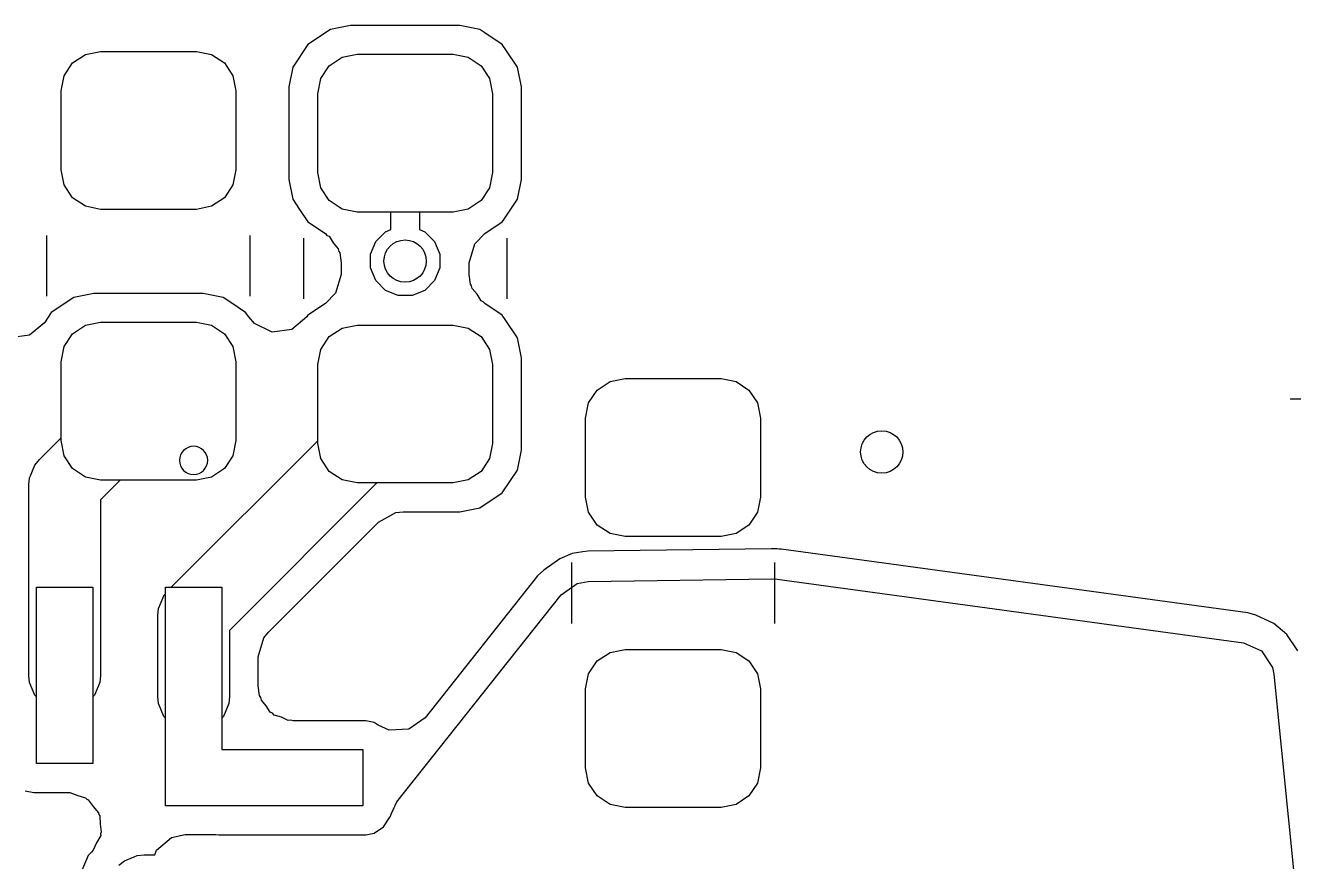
# Model space of a CAD drawing. Extents: x -28 to 34.6, y -6.7 to 48.3.
# Drawn here: x -8.422 to -3.925, y 14.409 to 17.374 of the extents above; entities that cross this region are included whole.
import ezdxf

# ---------------------------------------------------------------- set-up
doc = ezdxf.new("R2010")
doc.units = 0
doc.layers.add('BLACK', color=7, linetype='CONTINUOUS')

msp = doc.modelspace()

# ---------------------------------------------------------------- linework, layer by layer
at = {"layer": 'BLACK', "linetype": 'CONTINUOUS'}
for p, q in [((-7.340131, 17.359555), (-7.420213, 17.306047)), ((-7.340127, 17.359557), (-7.340131, 17.359555)), ((-7.269517, 17.373602), (-7.340127, 17.359557)), ((-7.269512, 17.373602), (-7.269517, 17.373602)), ((-6.881824, 17.373602), (-7.269512, 17.373602)), ((-6.88182, 17.373602), (-6.881824, 17.373602)), ((-6.81121, 17.359557), (-6.88182, 17.373602)), ((-6.811207, 17.359556), (-6.81121, 17.359557)), ((-6.811205, 17.359555), (-6.811207, 17.359556)), ((-6.793077, 17.347442), (-6.811205, 17.359555)), ((-6.731124, 17.306047), (-6.793077, 17.347442)), ((-8.254663, 17.240497), (-8.209244, 17.270845)), ((-8.254663, 17.240497), (-8.209244, 17.270845)), ((-8.209244, 17.270845), (-8.155668, 17.281502)), ((-8.209244, 17.270845), (-8.155668, 17.281502)), ((-8.155668, 17.281502), (-7.815668, 17.281502)), ((-8.155668, 17.281502), (-7.815668, 17.281502)), ((-7.815668, 17.281502), (-7.762092, 17.270845)), ((-7.815668, 17.281502), (-7.762092, 17.270845)), ((-7.762092, 17.270845), (-7.716673, 17.240497)), ((-7.762092, 17.270845), (-7.716673, 17.240497)), ((-7.420213, 17.306047), (-7.473721, 17.225965)), ((-7.299244, 17.260845), (-7.245668, 17.271502)), ((-7.299244, 17.260845), (-7.245668, 17.271502)), ((-7.299244, 17.260845), (-7.245668, 17.271502)), ((-7.245668, 17.271502), (-6.905668, 17.271502)), ((-7.245668, 17.271502), (-6.905668, 17.271502)), ((-7.245668, 17.271502), (-6.905668, 17.271502)), ((-6.905668, 17.271502), (-6.852092, 17.260845)), ((-6.905668, 17.271502), (-6.852092, 17.260845)), ((-6.905668, 17.271502), (-6.852092, 17.260845)), ((-6.715939, 17.28332), (-6.731124, 17.306047)), ((-6.677615, 17.225965), (-6.715939, 17.28332)), ((-8.285011, 17.195078), (-8.254663, 17.240497)), ((-8.285011, 17.195078), (-8.254663, 17.240497)), ((-7.716673, 17.240497), (-7.686325, 17.195078)), ((-7.716673, 17.240497), (-7.686325, 17.195078)), ((-7.473723, 17.225961), (-7.487768, 17.155351)), ((-7.473721, 17.225965), (-7.473723, 17.225961)), ((-7.375011, 17.185078), (-7.344663, 17.230497)), ((-7.375011, 17.185078), (-7.344663, 17.230497)), ((-7.375011, 17.185078), (-7.344663, 17.230497)), ((-7.344663, 17.230497), (-7.299244, 17.260845)), ((-7.344663, 17.230497), (-7.299244, 17.260845)), ((-7.344663, 17.230497), (-7.299244, 17.260845)), ((-6.852092, 17.260845), (-6.806673, 17.230497)), ((-6.852092, 17.260845), (-6.806673, 17.230497)), ((-6.852092, 17.260845), (-6.806673, 17.230497)), ((-6.806673, 17.230497), (-6.776325, 17.185078)), ((-6.806673, 17.230497), (-6.776325, 17.185078)), ((-6.806673, 17.230497), (-6.776325, 17.185078)), ((-6.677615, 17.225962), (-6.677615, 17.225965)), ((-6.677614, 17.225961), (-6.677615, 17.225962)), ((-6.663569, 17.155351), (-6.677614, 17.225961)), ((-8.295668, 17.141502), (-8.285011, 17.195078)), ((-8.295668, 17.141502), (-8.285011, 17.195078)), ((-7.686325, 17.195078), (-7.675668, 17.141502)), ((-7.686325, 17.195078), (-7.675668, 17.141502)), ((-7.385668, 17.131502), (-7.375011, 17.185078)), ((-7.385668, 17.131502), (-7.375011, 17.185078)), ((-7.385668, 17.131502), (-7.375011, 17.185078)), ((-6.776325, 17.185078), (-6.765668, 17.131502)), ((-6.776325, 17.185078), (-6.765668, 17.131502)), ((-6.776325, 17.185078), (-6.765668, 17.131502)), ((-8.295668, 16.861502), (-8.295668, 17.141502)), ((-8.295668, 16.861502), (-8.295668, 17.141502)), ((-7.675668, 17.141502), (-7.675668, 16.861502)), ((-7.675668, 17.141502), (-7.675668, 16.861502)), ((-7.487768, 17.155351), (-7.487768, 16.827654)), ((-6.663568, 17.155349), (-6.663569, 17.155351)), ((-6.663568, 17.155346), (-6.663568, 17.155349)), ((-6.663568, 16.827658), (-6.663568, 17.155346)), ((-7.385668, 16.851502), (-7.385668, 17.131502)), ((-7.385668, 16.851502), (-7.385668, 17.131502)), ((-7.385668, 16.851502), (-7.385668, 17.131502)), ((-6.765668, 17.131502), (-6.765668, 16.851502)), ((-6.765668, 17.131502), (-6.765668, 16.851502)), ((-6.765668, 17.131502), (-6.765668, 16.851502)), ((-8.285011, 16.807926), (-8.295668, 16.861502)), ((-8.285011, 16.807926), (-8.295668, 16.861502)), ((-7.675668, 16.861502), (-7.686325, 16.807926)), ((-7.675668, 16.861502), (-7.686325, 16.807926)), ((-7.487768, 16.827654), (-7.473723, 16.757044)), ((-7.375011, 16.797926), (-7.385668, 16.851502)), ((-7.375011, 16.797926), (-7.385668, 16.851502)), ((-7.375011, 16.797926), (-7.385668, 16.851502)), ((-6.765668, 16.851502), (-6.776325, 16.797926)), ((-6.765668, 16.851502), (-6.776325, 16.797926)), ((-6.765668, 16.851502), (-6.776325, 16.797926)), ((-6.677615, 16.757039), (-6.663568, 16.827658)), ((-8.254663, 16.762507), (-8.285011, 16.807926)), ((-8.254663, 16.762507), (-8.285011, 16.807926)), ((-7.686325, 16.807926), (-7.716673, 16.762507)), ((-7.686325, 16.807926), (-7.716673, 16.762507)), ((-7.344663, 16.752507), (-7.375011, 16.797926)), ((-7.344663, 16.752507), (-7.375011, 16.797926)), ((-7.344663, 16.752507), (-7.375011, 16.797926)), ((-6.776325, 16.797926), (-6.806673, 16.752507)), ((-6.776325, 16.797926), (-6.806673, 16.752507)), ((-6.776325, 16.797926), (-6.806673, 16.752507)), ((-8.209244, 16.732159), (-8.254663, 16.762507)), ((-8.209244, 16.732159), (-8.254663, 16.762507)), ((-8.155668, 16.721502), (-8.209244, 16.732159)), ((-8.155668, 16.721502), (-8.209244, 16.732159)), ((-7.762092, 16.732159), (-7.815668, 16.721502)), ((-7.762092, 16.732159), (-7.815668, 16.721502)), ((-7.716673, 16.762507), (-7.762092, 16.732159)), ((-7.716673, 16.762507), (-7.762092, 16.732159)), ((-7.473723, 16.757044), (-7.473722, 16.757041)), ((-7.473722, 16.757041), (-7.473721, 16.757039)), ((-7.473721, 16.757039), (-7.449976, 16.721502)), ((-7.299244, 16.722159), (-7.344663, 16.752507)), ((-7.299244, 16.722159), (-7.344663, 16.752507)), ((-7.299244, 16.722159), (-7.344663, 16.752507)), ((-6.806673, 16.752507), (-6.852092, 16.722159)), ((-6.806673, 16.752507), (-6.852092, 16.722159)), ((-6.806673, 16.752507), (-6.852092, 16.722159)), ((-6.726981, 16.683159), (-6.677615, 16.757039)), ((-7.815668, 16.721502), (-8.155668, 16.721502)), ((-7.815668, 16.721502), (-8.155668, 16.721502)), ((-7.449976, 16.721502), (-7.420212, 16.676957)), ((-7.245668, 16.711502), (-7.299244, 16.722159)), ((-7.245668, 16.711502), (-7.299244, 16.722159)), ((-7.245668, 16.711502), (-7.299244, 16.722159)), ((-7.126468, 16.711502), (-7.245668, 16.711502)), ((-6.905668, 16.711502), (-7.245668, 16.711502)), ((-6.905668, 16.711502), (-7.245668, 16.711502)), ((-7.126468, 16.64976), (-7.126468, 16.711502)), ((-6.905668, 16.711502), (-7.024868, 16.711502)), ((-7.024868, 16.711502), (-7.024868, 16.64976)), ((-6.852092, 16.722159), (-6.905668, 16.711502)), ((-6.852092, 16.722159), (-6.905668, 16.711502)), ((-6.852092, 16.722159), (-6.905668, 16.711502)), ((-7.420212, 16.676957), (-7.357878, 16.635307)), ((-7.179602, 16.607548), (-7.145114, 16.642036)), ((-7.145114, 16.642036), (-7.126468, 16.64976)), ((-7.024868, 16.64976), (-7.006222, 16.642036)), ((-7.006222, 16.642036), (-6.971734, 16.607548)), ((-6.793458, 16.635307), (-6.731125, 16.676957)), ((-6.731125, 16.676957), (-6.726981, 16.683159)), ((-8.345668, 16.413666), (-8.345668, 16.629338)), ((-7.625668, 16.413666), (-7.625668, 16.629338)), ((-7.435668, 16.619338), (-7.435668, 16.403666)), ((-7.357878, 16.635307), (-7.352788, 16.629217)), ((-7.352788, 16.629217), (-7.345565, 16.625918)), ((-7.345565, 16.625918), (-7.330701, 16.602788)), ((-7.330701, 16.602788), (-7.313072, 16.581695)), ((-7.198266, 16.562488), (-7.179602, 16.607548)), ((-6.971734, 16.607548), (-6.95307, 16.562488)), ((-6.848568, 16.532205), (-6.828883, 16.599244)), ((-6.828883, 16.599244), (-6.793458, 16.635307)), ((-6.715668, 16.619338), (-6.715668, 16.403666)), ((-7.313072, 16.581695), (-7.311121, 16.572321)), ((-7.311121, 16.572321), (-7.307791, 16.56714)), ((-7.307791, 16.56714), (-7.302768, 16.532205)), ((-7.198266, 16.513716), (-7.198266, 16.562488)), ((-6.95307, 16.562488), (-6.95307, 16.513716)), ((-7.302768, 16.532205), (-7.302768, 16.4908)), ((-7.179602, 16.468656), (-7.198266, 16.513716)), ((-6.95307, 16.513716), (-6.971734, 16.468656)), ((-6.848568, 16.4908), (-6.848568, 16.532205)), ((-7.302768, 16.4908), (-7.322453, 16.423761)), ((-7.145114, 16.434168), (-7.179602, 16.468656)), ((-6.971734, 16.468656), (-7.006222, 16.434168)), ((-6.843545, 16.455865), (-6.848568, 16.4908)), ((-8.179517, 16.423602), (-8.250127, 16.409557)), ((-8.179512, 16.423602), (-8.179517, 16.423602)), ((-7.791824, 16.423602), (-8.179512, 16.423602)), ((-7.79182, 16.423602), (-7.791824, 16.423602)), ((-7.72121, 16.409557), (-7.79182, 16.423602)), ((-7.322453, 16.423761), (-7.357877, 16.387698)), ((-7.100054, 16.415504), (-7.145114, 16.434168)), ((-7.051282, 16.415504), (-7.100054, 16.415504)), ((-7.006222, 16.434168), (-7.051282, 16.415504)), ((-6.840216, 16.450685), (-6.843545, 16.455865)), ((-6.838264, 16.441311), (-6.840216, 16.450685)), ((-6.820637, 16.420219), (-6.838264, 16.441311)), ((-6.805771, 16.397087), (-6.820637, 16.420219)), ((-8.250131, 16.409555), (-8.330213, 16.356047)), ((-8.250127, 16.409557), (-8.250131, 16.409555)), ((-7.721207, 16.409556), (-7.72121, 16.409557)), ((-7.721205, 16.409555), (-7.721207, 16.409556)), ((-7.693144, 16.390805), (-7.721205, 16.409555)), ((-7.641124, 16.356047), (-7.693144, 16.390805)), ((-7.357877, 16.387698), (-7.420213, 16.346046)), ((-6.79855, 16.393789), (-6.805771, 16.397087)), ((-6.793459, 16.387698), (-6.79855, 16.393789)), ((-6.731124, 16.346047), (-6.793459, 16.387698)), ((-8.330213, 16.356047), (-8.354464, 16.319751)), ((-7.630431, 16.340043), (-7.641124, 16.356047)), ((-7.610195, 16.316688), (-7.630431, 16.340043)), ((-7.424229, 16.340036), (-7.477844, 16.295234)), ((-7.420213, 16.346046), (-7.424229, 16.340036)), ((-6.721152, 16.331122), (-6.731124, 16.346047)), ((-6.677615, 16.265965), (-6.721152, 16.331122)), ((-8.354464, 16.319751), (-8.408076, 16.274946)), ((-8.285011, 16.235078), (-8.254663, 16.280497)), ((-8.285011, 16.235078), (-8.254663, 16.280497)), ((-8.285011, 16.235078), (-8.254663, 16.280497)), ((-8.254663, 16.280497), (-8.209244, 16.310845)), ((-8.254663, 16.280497), (-8.209244, 16.310845)), ((-8.254663, 16.280497), (-8.209244, 16.310845)), ((-8.209244, 16.310845), (-8.155668, 16.321502)), ((-8.209244, 16.310845), (-8.155668, 16.321502)), ((-8.209244, 16.310845), (-8.155668, 16.321502)), ((-8.155668, 16.321502), (-7.815668, 16.321502)), ((-8.155668, 16.321502), (-7.815668, 16.321502)), ((-8.155668, 16.321502), (-7.815668, 16.321502)), ((-7.815668, 16.321502), (-7.762092, 16.310845)), ((-7.815668, 16.321502), (-7.762092, 16.310845)), ((-7.815668, 16.321502), (-7.762092, 16.310845)), ((-7.762092, 16.310845), (-7.716673, 16.280497)), ((-7.762092, 16.310845), (-7.716673, 16.280497)), ((-7.762092, 16.310845), (-7.716673, 16.280497)), ((-7.716673, 16.280497), (-7.686325, 16.235078)), ((-7.716673, 16.280497), (-7.686325, 16.235078)), ((-7.716673, 16.280497), (-7.686325, 16.235078)), ((-7.547169, 16.28653), (-7.610195, 16.316688)), ((-7.477844, 16.295234), (-7.547169, 16.28653)), ((-7.344663, 16.270497), (-7.299244, 16.300845)), ((-7.344663, 16.270497), (-7.299244, 16.300845)), ((-7.344663, 16.270497), (-7.299244, 16.300845)), ((-7.299244, 16.300845), (-7.245668, 16.311502)), ((-7.299244, 16.300845), (-7.245668, 16.311502)), ((-7.299244, 16.300845), (-7.245668, 16.311502)), ((-7.245668, 16.311502), (-6.905668, 16.311502)), ((-7.245668, 16.311502), (-6.905668, 16.311502)), ((-7.245668, 16.311502), (-6.905668, 16.311502)), ((-6.905668, 16.311502), (-6.852092, 16.300845)), ((-6.905668, 16.311502), (-6.852092, 16.300845)), ((-6.905668, 16.311502), (-6.852092, 16.300845)), ((-6.852092, 16.300845), (-6.806673, 16.270497)), ((-6.852092, 16.300845), (-6.806673, 16.270497)), ((-6.852092, 16.300845), (-6.806673, 16.270497)), ((-8.408076, 16.274946), (-8.477401, 16.266239)), ((-8.295668, 16.181502), (-8.285011, 16.235078)), ((-8.295668, 16.181502), (-8.285011, 16.235078)), ((-8.295668, 16.181502), (-8.285011, 16.235078)), ((-7.686325, 16.235078), (-7.675668, 16.181502)), ((-7.686325, 16.235078), (-7.675668, 16.181502)), ((-7.686325, 16.235078), (-7.675668, 16.181502)), ((-7.375011, 16.225078), (-7.344663, 16.270497)), ((-7.375011, 16.225078), (-7.344663, 16.270497)), ((-7.375011, 16.225078), (-7.344663, 16.270497)), ((-6.806673, 16.270497), (-6.776325, 16.225078)), ((-6.806673, 16.270497), (-6.776325, 16.225078)), ((-6.806673, 16.270497), (-6.776325, 16.225078)), ((-6.677615, 16.265962), (-6.677615, 16.265965)), ((-6.677614, 16.265961), (-6.677615, 16.265962)), ((-6.663569, 16.195351), (-6.677614, 16.265961)), ((-7.385668, 16.171502), (-7.375011, 16.225078)), ((-7.385668, 16.171502), (-7.375011, 16.225078)), ((-7.385668, 16.171502), (-7.375011, 16.225078)), ((-6.776325, 16.225078), (-6.765668, 16.171502)), ((-6.776325, 16.225078), (-6.765668, 16.171502)), ((-6.776325, 16.225078), (-6.765668, 16.171502)), ((-6.663568, 16.195349), (-6.663569, 16.195351)), ((-6.663568, 16.195346), (-6.663568, 16.195349)), ((-6.663568, 15.867658), (-6.663568, 16.195346)), ((-8.295668, 15.911108), (-8.295668, 16.181502)), ((-8.295668, 15.901502), (-8.295668, 16.181502)), ((-8.295668, 15.901502), (-8.295668, 16.181502)), ((-7.675668, 16.181502), (-7.675668, 15.901502)), ((-7.675668, 16.181502), (-7.675668, 15.901502)), ((-7.675668, 16.181502), (-7.675668, 15.901502)), ((-7.385668, 15.901108), (-7.385668, 16.171502)), ((-7.385668, 15.891502), (-7.385668, 16.171502)), ((-7.385668, 15.891502), (-7.385668, 16.171502)), ((-6.765668, 16.171502), (-6.765668, 15.891502)), ((-6.765668, 16.171502), (-6.765668, 15.891502)), ((-6.765668, 16.171502), (-6.765668, 15.891502)), ((-6.394663, 16.080497), (-6.349244, 16.110845)), ((-6.394663, 16.080497), (-6.349244, 16.110845)), ((-6.349244, 16.110845), (-6.295668, 16.121502)), ((-6.349244, 16.110845), (-6.295668, 16.121502)), ((-6.295668, 16.121502), (-5.955668, 16.121502)), ((-6.295668, 16.121502), (-5.955668, 16.121502)), ((-5.955668, 16.121502), (-5.902092, 16.110845)), ((-5.955668, 16.121502), (-5.902092, 16.110845)), ((-5.902092, 16.110845), (-5.856673, 16.080497)), ((-5.902092, 16.110845), (-5.856673, 16.080497)), ((-6.425011, 16.035078), (-6.394663, 16.080497)), ((-6.425011, 16.035078), (-6.394663, 16.080497)), ((-5.856673, 16.080497), (-5.826325, 16.035078)), ((-5.856673, 16.080497), (-5.826325, 16.035078)), ((-6.435668, 15.981502), (-6.425011, 16.035078)), ((-6.435668, 15.981502), (-6.425011, 16.035078)), ((-5.826325, 16.035078), (-5.815668, 15.981502)), ((-5.826325, 16.035078), (-5.815668, 15.981502)), ((-3.937718, 16.049717), (-3.328194, 16.049717)), ((-6.435668, 15.701502), (-6.435668, 15.981502)), ((-6.435668, 15.701502), (-6.435668, 15.981502)), ((-5.815668, 15.981502), (-5.815668, 15.701502)), ((-5.815668, 15.981502), (-5.815668, 15.701502)), ((-8.372471, 15.834305), (-8.295668, 15.911108)), ((-8.285011, 15.847926), (-8.295668, 15.901502)), ((-8.285011, 15.847926), (-8.295668, 15.901502)), ((-7.904774, 15.382002), (-7.385668, 15.901108)), ((-7.675668, 15.901502), (-7.686325, 15.847926)), ((-7.675668, 15.901502), (-7.686325, 15.847926)), ((-7.675668, 15.901502), (-7.686325, 15.847926)), ((-7.375011, 15.837926), (-7.385668, 15.891502)), ((-7.375011, 15.837926), (-7.385668, 15.891502)), ((-6.765668, 15.891502), (-6.776325, 15.837926)), ((-6.765668, 15.891502), (-6.776325, 15.837926)), ((-6.765668, 15.891502), (-6.776325, 15.837926)), ((-8.388264, 15.81506), (-8.372471, 15.834305)), ((-8.254663, 15.802507), (-8.285011, 15.847926)), ((-8.254663, 15.802507), (-8.285011, 15.847926)), ((-7.686325, 15.847926), (-7.716673, 15.802507)), ((-7.686325, 15.847926), (-7.716673, 15.802507)), ((-7.686325, 15.847926), (-7.716673, 15.802507)), ((-7.344663, 15.792507), (-7.375011, 15.837926)), ((-7.344663, 15.792507), (-7.375011, 15.837926)), ((-6.776325, 15.837926), (-6.806673, 15.792507)), ((-6.776325, 15.837926), (-6.806673, 15.792507)), ((-6.776325, 15.837926), (-6.806673, 15.792507)), ((-6.677615, 15.797039), (-6.663568, 15.867658)), ((-8.403988, 15.777099), (-8.396672, 15.794763)), ((-8.396672, 15.794763), (-8.388265, 15.815059)), ((-8.388265, 15.815059), (-8.388264, 15.81506)), ((-8.209244, 15.772159), (-8.254663, 15.802507)), ((-8.209244, 15.772159), (-8.254663, 15.802507)), ((-7.716673, 15.802507), (-7.762092, 15.772159)), ((-7.716673, 15.802507), (-7.762092, 15.772159)), ((-7.716673, 15.802507), (-7.762092, 15.772159)), ((-7.299244, 15.762159), (-7.344663, 15.792507)), ((-7.299244, 15.762159), (-7.344663, 15.792507)), ((-6.806673, 15.792507), (-6.852092, 15.762159)), ((-6.806673, 15.792507), (-6.852092, 15.762159)), ((-6.806673, 15.792507), (-6.852092, 15.762159)), ((-6.731124, 15.716958), (-6.677615, 15.797039)), ((-8.409668, 15.744502), (-8.407228, 15.769278)), ((-8.409668, 15.069502), (-8.409668, 15.744502)), ((-8.407228, 15.769278), (-8.403988, 15.777099)), ((-8.155668, 15.761502), (-8.209244, 15.772159)), ((-8.155668, 15.761502), (-8.209244, 15.772159)), ((-8.086062, 15.761502), (-8.155668, 15.691897)), ((-7.815668, 15.761502), (-8.155668, 15.761502)), ((-7.815668, 15.761502), (-8.155668, 15.761502)), ((-7.815668, 15.761502), (-8.086062, 15.761502)), ((-7.762092, 15.772159), (-7.815668, 15.761502)), ((-7.762092, 15.772159), (-7.815668, 15.761502)), ((-7.762092, 15.772159), (-7.815668, 15.761502)), ((-7.176063, 15.751502), (-7.698668, 15.228897)), ((-7.245668, 15.751502), (-7.299244, 15.762159)), ((-7.245668, 15.751502), (-7.299244, 15.762159)), ((-6.905668, 15.751502), (-7.245668, 15.751502)), ((-6.905668, 15.751502), (-7.245668, 15.751502)), ((-6.905668, 15.751502), (-7.176063, 15.751502)), ((-6.852092, 15.762159), (-6.905668, 15.751502)), ((-6.852092, 15.762159), (-6.905668, 15.751502)), ((-6.852092, 15.762159), (-6.905668, 15.751502)), ((-6.811205, 15.663449), (-6.731124, 15.716958)), ((-6.425011, 15.647926), (-6.435668, 15.701502)), ((-6.425011, 15.647926), (-6.435668, 15.701502)), ((-5.815668, 15.701502), (-5.826325, 15.647926)), ((-5.815668, 15.701502), (-5.826325, 15.647926)), ((-8.155668, 15.691897), (-8.155668, 15.069502)), ((-7.108767, 15.646568), (-7.082409, 15.649402)), ((-7.082409, 15.649402), (-6.881822, 15.649402)), ((-6.881822, 15.649402), (-6.881821, 15.649403)), ((-6.881821, 15.649403), (-6.811205, 15.663449)), ((-7.560249, 15.222924), (-7.17009, 15.613083)), ((-7.17009, 15.613083), (-7.108767, 15.646568)), ((-6.394663, 15.602507), (-6.425011, 15.647926)), ((-6.394663, 15.602507), (-6.425011, 15.647926)), ((-5.826325, 15.647926), (-5.856673, 15.602507)), ((-5.826325, 15.647926), (-5.856673, 15.602507)), ((-6.349244, 15.572159), (-6.394663, 15.602507)), ((-6.349244, 15.572159), (-6.394663, 15.602507)), ((-6.295668, 15.561502), (-6.349244, 15.572159)), ((-6.295668, 15.561502), (-6.349244, 15.572159)), ((-5.955668, 15.561502), (-6.295668, 15.561502)), ((-5.955668, 15.561502), (-6.295668, 15.561502)), ((-5.902092, 15.572159), (-5.955668, 15.561502)), ((-5.902092, 15.572159), (-5.955668, 15.561502)), ((-5.856673, 15.602507), (-5.902092, 15.572159)), ((-5.856673, 15.602507), (-5.902092, 15.572159)), ((-5.776433, 15.518464), (-6.42831, 15.50941)), ((-5.77643, 15.518464), (-5.776433, 15.518464)), ((-5.776424, 15.518464), (-5.77643, 15.518464)), ((-5.76988, 15.518311), (-5.776424, 15.518464)), ((-5.768423, 15.518276), (-5.76988, 15.518311)), ((-5.756124, 15.517527), (-5.768423, 15.518276)), ((-5.749973, 15.517152), (-5.756124, 15.517527)), ((-5.748836, 15.51704), (-5.749973, 15.517152)), ((-5.742008, 15.516368), (-5.748836, 15.51704)), ((-4.088073, 15.290831), (-5.742008, 15.516368)), ((-6.526929, 15.483175), (-6.584005, 15.442886)), ((-6.483445, 15.501206), (-6.526929, 15.483175)), ((-6.483444, 15.501207), (-6.483445, 15.501206)), ((-6.483442, 15.501207), (-6.483444, 15.501207)), ((-6.46148, 15.505011), (-6.483442, 15.501207)), ((-6.445098, 15.507849), (-6.46148, 15.505011)), ((-6.445089, 15.50785), (-6.445098, 15.507849)), ((-6.42831, 15.50941), (-6.445089, 15.50785)), ((-6.584005, 15.442886), (-6.606156, 15.42194)), ((-6.485668, 15.469338), (-6.485668, 15.253666)), ((-5.765668, 15.469338), (-5.765668, 15.253666)), ((-8.382668, 14.757002), (-8.382668, 15.382002)), ((-8.382668, 15.382002), (-8.182668, 15.382002)), ((-8.382668, 14.757002), (-8.382668, 15.382002)), ((-8.382668, 15.382002), (-8.182668, 15.382002)), ((-8.182668, 15.382002), (-8.182668, 14.757002)), ((-8.182668, 15.382002), (-8.182668, 14.757002)), ((-7.925668, 15.35888), (-7.925668, 15.382002)), ((-7.925668, 15.382002), (-7.904774, 15.382002)), ((-7.925668, 14.607002), (-7.925668, 15.382002)), ((-7.925668, 15.382002), (-7.725668, 15.382002)), ((-7.925668, 14.607002), (-7.925668, 15.382002)), ((-7.925668, 15.382002), (-7.725668, 15.382002)), ((-7.725668, 15.382002), (-7.725668, 14.806502)), ((-7.725668, 15.382002), (-7.725668, 14.806502)), ((-6.606156, 15.42194), (-7.005104, 14.918917)), ((-6.522242, 15.355388), (-6.465164, 15.395678)), ((-6.465164, 15.395678), (-6.426817, 15.40232)), ((-6.426817, 15.40232), (-5.774937, 15.411374)), ((-5.774937, 15.411374), (-5.756485, 15.41025)), ((-5.756485, 15.41025), (-4.102541, 15.184712)), ((-7.950228, 15.306278), (-7.931265, 15.352059)), ((-7.931265, 15.352059), (-7.931263, 15.352061)), ((-7.931263, 15.352061), (-7.925668, 15.35888)), ((-7.104756, 14.620914), (-6.522242, 15.355388)), ((-7.952668, 15.281502), (-7.950228, 15.306278)), ((-4.058762, 15.282456), (-4.088073, 15.290831)), ((-7.952668, 14.994502), (-7.952668, 15.281502)), ((-4.05876, 15.282455), (-4.058762, 15.282456)), ((-3.994995, 15.253893), (-4.05876, 15.282455)), ((-3.994994, 15.253892), (-3.994995, 15.253893)), ((-3.994992, 15.253891), (-3.994994, 15.253892)), ((-3.949104, 15.214709), (-3.994992, 15.253891)), ((-7.698668, 15.228897), (-7.698668, 14.994502)), ((-7.596568, 15.135243), (-7.576883, 15.202282)), ((-7.576883, 15.202282), (-7.560249, 15.222924)), ((-3.949103, 15.214708), (-3.949104, 15.214709)), ((-3.949101, 15.214706), (-3.949103, 15.214708)), ((-3.9109, 15.156204), (-3.949101, 15.214706)), ((-6.349244, 15.150845), (-6.295668, 15.161502)), ((-6.349244, 15.150845), (-6.295668, 15.161502)), ((-6.295668, 15.161502), (-5.955668, 15.161502)), ((-6.295668, 15.161502), (-5.955668, 15.161502)), ((-5.955668, 15.161502), (-5.902092, 15.150845)), ((-5.955668, 15.161502), (-5.902092, 15.150845)), ((-4.102541, 15.184712), (-4.038776, 15.15615)), ((-4.038776, 15.15615), (-4.000575, 15.097648)), ((-7.596568, 15.032602), (-7.596568, 15.135243)), ((-6.425011, 15.075078), (-6.394663, 15.120497)), ((-6.425011, 15.075078), (-6.394663, 15.120497)), ((-6.394663, 15.120497), (-6.349244, 15.150845)), ((-6.394663, 15.120497), (-6.349244, 15.150845)), ((-5.902092, 15.150845), (-5.856673, 15.120497)), ((-5.902092, 15.150845), (-5.856673, 15.120497)), ((-5.856673, 15.120497), (-5.826325, 15.075078)), ((-5.856673, 15.120497), (-5.826325, 15.075078)), ((-8.407228, 15.044726), (-8.409668, 15.069502)), ((-8.155668, 15.069502), (-8.158108, 15.044726)), ((-6.435668, 15.021502), (-6.425011, 15.075078)), ((-6.435668, 15.021502), (-6.425011, 15.075078)), ((-5.826325, 15.075078), (-5.815668, 15.021502)), ((-5.826325, 15.075078), (-5.815668, 15.021502)), ((-4.000575, 15.097648), (-3.995914, 15.074221)), ((-3.995914, 15.074221), (-3.78315, 12.952329)), ((-8.388265, 14.998945), (-8.407228, 15.044726)), ((-8.158108, 15.044726), (-8.177071, 14.998945)), ((-7.591545, 14.997667), (-7.596568, 15.032602)), ((-6.435668, 14.741502), (-6.435668, 15.021502)), ((-6.435668, 14.741502), (-6.435668, 15.021502)), ((-5.815668, 15.021502), (-5.815668, 14.741502)), ((-5.815668, 15.021502), (-5.815668, 14.741502)), ((-8.382668, 14.993348), (-8.388265, 14.998945)), ((-8.382668, 14.757002), (-8.382668, 14.993348)), ((-8.177071, 14.998945), (-8.182668, 14.993348)), ((-8.182668, 14.993348), (-8.182668, 14.757002)), ((-7.950228, 14.969726), (-7.952668, 14.994502)), ((-7.698668, 14.994502), (-7.701108, 14.969726)), ((-7.58765, 14.991606), (-7.591545, 14.997667)), ((-7.585362, 14.981091), (-7.58765, 14.991606)), ((-7.568061, 14.961124), (-7.585362, 14.981091)), ((-7.931265, 14.923945), (-7.950228, 14.969726)), ((-7.701108, 14.969726), (-7.720071, 14.923945)), ((-7.553771, 14.938889), (-7.568061, 14.961124)), ((-7.545535, 14.935128), (-7.553771, 14.938889)), ((-7.539607, 14.928287), (-7.545535, 14.935128)), ((-7.925668, 14.918348), (-7.931265, 14.923945)), ((-7.925668, 14.607002), (-7.925668, 14.918348)), ((-7.720071, 14.923945), (-7.725668, 14.918348)), ((-7.725668, 14.918348), (-7.725668, 14.806502)), ((-7.514256, 14.920843), (-7.539607, 14.928287)), ((-7.490215, 14.909864), (-7.514256, 14.920843)), ((-7.481254, 14.911153), (-7.490215, 14.909864)), ((-7.472568, 14.908602), (-7.481254, 14.911153)), ((-7.215613, 14.908602), (-7.472568, 14.908602)), ((-7.215609, 14.908602), (-7.215613, 14.908602)), ((-7.185833, 14.902679), (-7.215609, 14.908602)), ((-7.185832, 14.902679), (-7.185833, 14.902679)), ((-7.185831, 14.902678), (-7.185832, 14.902679)), ((-7.171353, 14.893004), (-7.185831, 14.902678)), ((-7.171148, 14.892867), (-7.171353, 14.893004)), ((-7.131989, 14.875587), (-7.171148, 14.892867)), ((-7.005104, 14.918917), (-7.062185, 14.878624)), ((-7.062185, 14.878624), (-7.131989, 14.875587)), ((-7.725668, 14.806502), (-7.225668, 14.806502)), ((-7.725668, 14.806502), (-7.225668, 14.806502)), ((-7.725668, 14.806502), (-7.225668, 14.806502)), ((-7.225668, 14.806502), (-7.225668, 14.606502)), ((-7.225668, 14.806502), (-7.225668, 14.606502)), ((-7.225668, 14.806502), (-7.225668, 14.606502)), ((-8.182668, 14.757002), (-8.382668, 14.757002)), ((-8.182668, 14.757002), (-8.382668, 14.757002)), ((-8.182668, 14.757002), (-8.382668, 14.757002)), ((-6.425011, 14.687926), (-6.435668, 14.741502)), ((-6.425011, 14.687926), (-6.435668, 14.741502)), ((-5.815668, 14.741502), (-5.826325, 14.687926)), ((-5.815668, 14.741502), (-5.826325, 14.687926)), ((-8.422505, 14.660826), (-8.392723, 14.654902)), ((-6.394663, 14.642507), (-6.425011, 14.687926)), ((-6.394663, 14.642507), (-6.425011, 14.687926)), ((-5.826325, 14.687926), (-5.856673, 14.642507)), ((-5.826325, 14.687926), (-5.856673, 14.642507)), ((-8.392723, 14.654902), (-8.269798, 14.654903)), ((-8.269798, 14.654903), (-8.263996, 14.654356)), ((-8.263996, 14.654356), (-8.236746, 14.643487)), ((-8.236746, 14.643487), (-8.208588, 14.635219)), ((-8.208588, 14.635219), (-8.204664, 14.63069)), ((-8.204664, 14.63069), (-8.199098, 14.62847)), ((-8.199098, 14.62847), (-8.182048, 14.60459)), ((-7.124667, 14.577886), (-7.104756, 14.620914)), ((-6.349244, 14.612159), (-6.394663, 14.642507)), ((-6.349244, 14.612159), (-6.394663, 14.642507)), ((-5.856673, 14.642507), (-5.902092, 14.612159)), ((-5.856673, 14.642507), (-5.902092, 14.612159)), ((-8.182048, 14.60459), (-8.162833, 14.582415)), ((-8.162833, 14.582415), (-8.161981, 14.576485)), ((-8.161981, 14.576485), (-8.158498, 14.571607)), ((-8.158498, 14.571607), (-8.157066, 14.542302)), ((-7.725668, 14.607002), (-7.925668, 14.607002)), ((-7.725668, 14.607002), (-7.925668, 14.607002)), ((-7.725668, 14.607002), (-7.925668, 14.607002)), ((-7.725668, 14.606502), (-7.725668, 14.607002)), ((-7.725668, 14.606502), (-7.725668, 14.607002)), ((-7.725668, 14.606502), (-7.725668, 14.607002)), ((-7.225668, 14.606502), (-7.725668, 14.606502)), ((-7.225668, 14.606502), (-7.725668, 14.606502)), ((-7.225668, 14.606502), (-7.725668, 14.606502)), ((-7.129216, 14.568056), (-7.126357, 14.574233)), ((-7.126357, 14.574233), (-7.124818, 14.577948)), ((-7.124818, 14.577948), (-7.124667, 14.577886)), ((-6.295668, 14.601502), (-6.349244, 14.612159)), ((-6.295668, 14.601502), (-6.349244, 14.612159)), ((-5.955668, 14.601502), (-6.295668, 14.601502)), ((-5.955668, 14.601502), (-6.295668, 14.601502)), ((-5.902092, 14.612159), (-5.955668, 14.601502)), ((-5.902092, 14.612159), (-5.955668, 14.601502)), ((-8.157066, 14.542302), (-8.152889, 14.513257)), ((-7.185831, 14.510326), (-7.152058, 14.532892)), ((-7.152058, 14.532892), (-7.129492, 14.566665)), ((-7.129492, 14.566665), (-7.129216, 14.568056)), ((-8.155086, 14.501821), (-8.169723, 14.476396)), ((-8.152889, 14.513257), (-8.155379, 14.507806)), ((-8.155379, 14.507806), (-8.155086, 14.501821)), ((-7.957867, 14.450349), (-7.904014, 14.494864)), ((-7.904014, 14.494864), (-7.855141, 14.504903)), ((-7.855141, 14.504903), (-7.746901, 14.504903)), ((-7.746901, 14.504903), (-7.736702, 14.504403)), ((-7.736702, 14.504403), (-7.735728, 14.504403)), ((-7.735728, 14.504403), (-7.735723, 14.504402)), ((-7.735723, 14.504402), (-7.215614, 14.504403)), ((-7.215614, 14.504403), (-7.185831, 14.510326)), ((-8.187944, 14.443224), (-8.199887, 14.431281)), ((-8.181913, 14.449701), (-8.187944, 14.443224)), ((-8.169723, 14.476396), (-8.181913, 14.449701)), ((-7.963242, 14.433502), (-7.957867, 14.450349)), ((-8.199893, 14.431272), (-8.234767, 14.347076)), ((-8.199887, 14.431281), (-8.199893, 14.431272)), ((-8.090471, 14.396305), (-8.071226, 14.412098)), ((-8.071226, 14.412098), (-8.071225, 14.412099)), ((-8.071225, 14.412099), (-8.036849, 14.426338)), ((-8.036849, 14.426338), (-8.025445, 14.431062)), ((-8.025445, 14.431062), (-8.025444, 14.431062)), ((-8.025444, 14.431062), (-8.000668, 14.433502)), ((-8.000668, 14.433502), (-7.963242, 14.433502))]:
    msp.add_line(p, q, dxfattribs=at)
at = {"layer": 'BLACK'}
for centre in [(-7.075668, 16.538102), (-5.385668, 15.861502)]:
    msp.add_circle(centre, 0.075, dxfattribs=at)
for start, end in [(-270, -90), (-90, 90)]:
    msp.add_arc((-7.825668, 15.831502), 0.05, start, end, dxfattribs=at)

doc.saveas('drawing.dxf')
